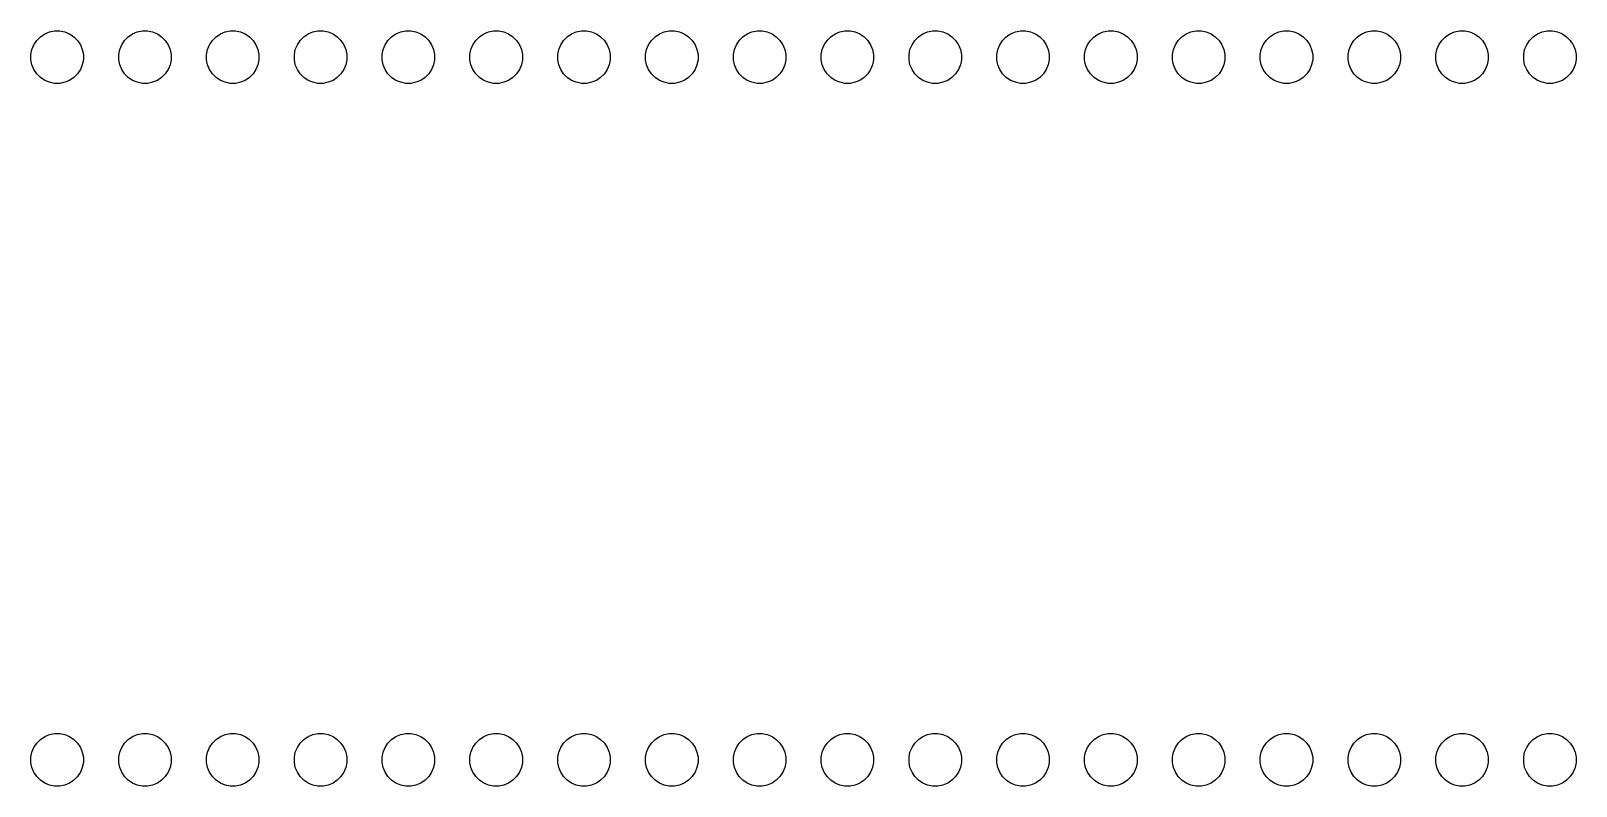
# Model space of a CAD drawing. Header units: inches. Extents: x 2.95 to 6.5, y -4.57 to -2.14.
# Drawn here: x 4.744 to 6.504, y -2.997 to -2.137 of the extents above; entities that cross this region are included whole.
import ezdxf

# ---------------------------------------------------------------- set-up
doc = ezdxf.new("R2010")
doc.units = ezdxf.units.IN
doc.header["$MEASUREMENT"] = 0
doc.layers.add('BLACK', color=7, linetype='CONTINUOUS')

msp = doc.modelspace()

# ---------------------------------------------------------------- linework, layer by layer
at = {"layer": 'BLACK', "linetype": 'CONTINUOUS'}
for p, q in [((4.7508, -2.1479), (4.755, -2.1437)), ((4.755, -2.1437), (4.7599, -2.1405)), ((4.7599, -2.1405), (4.7653, -2.1382)), ((4.7653, -2.1382), (4.7711, -2.1371)), ((4.7711, -2.1371), (4.777, -2.1371)), ((4.777, -2.1371), (4.7827, -2.1382)), ((4.7827, -2.1382), (4.7882, -2.1405)), ((4.7882, -2.1405), (4.793, -2.1437)), ((4.793, -2.1437), (4.7972, -2.1479)), ((4.8508, -2.1479), (4.855, -2.1437)), ((4.855, -2.1437), (4.8599, -2.1405)), ((4.8599, -2.1405), (4.8653, -2.1382)), ((4.8653, -2.1382), (4.8711, -2.1371)), ((4.8711, -2.1371), (4.877, -2.1371)), ((4.877, -2.1371), (4.8827, -2.1382)), ((4.8827, -2.1382), (4.8882, -2.1405)), ((4.8882, -2.1405), (4.893, -2.1437)), ((4.893, -2.1437), (4.8972, -2.1479)), ((4.9508, -2.1479), (4.955, -2.1437)), ((4.955, -2.1437), (4.9599, -2.1405)), ((4.9599, -2.1405), (4.9653, -2.1382)), ((4.9653, -2.1382), (4.9711, -2.1371)), ((4.9711, -2.1371), (4.977, -2.1371)), ((4.977, -2.1371), (4.9827, -2.1382)), ((4.9827, -2.1382), (4.9882, -2.1405)), ((4.9882, -2.1405), (4.993, -2.1437)), ((4.993, -2.1437), (4.9972, -2.1479)), ((5.0508, -2.1479), (5.055, -2.1437)), ((5.055, -2.1437), (5.0599, -2.1405)), ((5.0599, -2.1405), (5.0653, -2.1382)), ((5.0653, -2.1382), (5.0711, -2.1371)), ((5.0711, -2.1371), (5.077, -2.1371)), ((5.077, -2.1371), (5.0827, -2.1382)), ((5.0827, -2.1382), (5.0882, -2.1405)), ((5.0882, -2.1405), (5.093, -2.1437)), ((5.093, -2.1437), (5.0972, -2.1479)), ((5.1508, -2.1479), (5.155, -2.1437)), ((5.155, -2.1437), (5.1599, -2.1405)), ((5.1599, -2.1405), (5.1653, -2.1382)), ((5.1653, -2.1382), (5.1711, -2.1371)), ((5.1711, -2.1371), (5.177, -2.1371)), ((5.177, -2.1371), (5.1827, -2.1382)), ((5.1827, -2.1382), (5.1882, -2.1405)), ((5.1882, -2.1405), (5.193, -2.1437)), ((5.193, -2.1437), (5.1972, -2.1479)), ((5.2508, -2.1479), (5.255, -2.1437)), ((5.255, -2.1437), (5.2599, -2.1405)), ((5.2599, -2.1405), (5.2653, -2.1382)), ((5.2653, -2.1382), (5.2711, -2.1371)), ((5.2711, -2.1371), (5.277, -2.1371)), ((5.277, -2.1371), (5.2827, -2.1382)), ((5.2827, -2.1382), (5.2882, -2.1405)), ((5.2882, -2.1405), (5.293, -2.1437)), ((5.293, -2.1437), (5.2972, -2.1479)), ((5.3508, -2.1479), (5.355, -2.1437)), ((5.355, -2.1437), (5.3599, -2.1405)), ((5.3599, -2.1405), (5.3653, -2.1382)), ((5.3653, -2.1382), (5.3711, -2.1371)), ((5.3711, -2.1371), (5.377, -2.1371)), ((5.377, -2.1371), (5.3827, -2.1382)), ((5.3827, -2.1382), (5.3882, -2.1405)), ((5.3882, -2.1405), (5.393, -2.1437)), ((5.393, -2.1437), (5.3972, -2.1479)), ((5.4508, -2.1479), (5.455, -2.1437)), ((5.455, -2.1437), (5.4599, -2.1405)), ((5.4599, -2.1405), (5.4653, -2.1382)), ((5.4653, -2.1382), (5.4711, -2.1371)), ((5.4711, -2.1371), (5.477, -2.1371)), ((5.477, -2.1371), (5.4827, -2.1382)), ((5.4827, -2.1382), (5.4882, -2.1405)), ((5.4882, -2.1405), (5.493, -2.1437)), ((5.493, -2.1437), (5.4972, -2.1479)), ((5.5508, -2.1479), (5.555, -2.1437)), ((5.555, -2.1437), (5.5599, -2.1405)), ((5.5599, -2.1405), (5.5653, -2.1382)), ((5.5653, -2.1382), (5.5711, -2.1371)), ((5.5711, -2.1371), (5.577, -2.1371)), ((5.577, -2.1371), (5.5827, -2.1382)), ((5.5827, -2.1382), (5.5882, -2.1405)), ((5.5882, -2.1405), (5.593, -2.1437)), ((5.593, -2.1437), (5.5972, -2.1479)), ((5.6508, -2.1479), (5.655, -2.1437)), ((5.655, -2.1437), (5.6599, -2.1405)), ((5.6599, -2.1405), (5.6653, -2.1382)), ((5.6653, -2.1382), (5.6711, -2.1371)), ((5.6711, -2.1371), (5.677, -2.1371)), ((5.677, -2.1371), (5.6827, -2.1382)), ((5.6827, -2.1382), (5.6882, -2.1405)), ((5.6882, -2.1405), (5.693, -2.1437)), ((5.693, -2.1437), (5.6972, -2.1479)), ((5.7508, -2.1479), (5.755, -2.1437)), ((5.755, -2.1437), (5.7599, -2.1405)), ((5.7599, -2.1405), (5.7653, -2.1382)), ((5.7653, -2.1382), (5.7711, -2.1371)), ((5.7711, -2.1371), (5.777, -2.1371)), ((5.777, -2.1371), (5.7827, -2.1382)), ((5.7827, -2.1382), (5.7882, -2.1405)), ((5.7882, -2.1405), (5.793, -2.1437)), ((5.793, -2.1437), (5.7972, -2.1479)), ((5.8508, -2.1479), (5.855, -2.1437)), ((5.855, -2.1437), (5.8599, -2.1405)), ((5.8599, -2.1405), (5.8653, -2.1382)), ((5.8653, -2.1382), (5.8711, -2.1371)), ((5.8711, -2.1371), (5.877, -2.1371)), ((5.877, -2.1371), (5.8827, -2.1382)), ((5.8827, -2.1382), (5.8882, -2.1405)), ((5.8882, -2.1405), (5.893, -2.1437)), ((5.893, -2.1437), (5.8972, -2.1479)), ((5.9508, -2.1479), (5.955, -2.1437)), ((5.955, -2.1437), (5.9599, -2.1405)), ((5.9599, -2.1405), (5.9653, -2.1382)), ((5.9653, -2.1382), (5.9711, -2.1371)), ((5.9711, -2.1371), (5.977, -2.1371)), ((5.977, -2.1371), (5.9827, -2.1382)), ((5.9827, -2.1382), (5.9882, -2.1405)), ((5.9882, -2.1405), (5.993, -2.1437)), ((5.993, -2.1437), (5.9972, -2.1479)), ((6.0508, -2.1479), (6.055, -2.1437)), ((6.055, -2.1437), (6.0599, -2.1405)), ((6.0599, -2.1405), (6.0653, -2.1382)), ((6.0653, -2.1382), (6.0711, -2.1371)), ((6.0711, -2.1371), (6.077, -2.1371)), ((6.077, -2.1371), (6.0827, -2.1382)), ((6.0827, -2.1382), (6.0882, -2.1405)), ((6.0882, -2.1405), (6.093, -2.1437)), ((6.093, -2.1437), (6.0972, -2.1479)), ((6.1508, -2.1479), (6.155, -2.1437)), ((6.155, -2.1437), (6.1599, -2.1405)), ((6.1599, -2.1405), (6.1653, -2.1382)), ((6.1653, -2.1382), (6.1711, -2.1371)), ((6.1711, -2.1371), (6.177, -2.1371)), ((6.177, -2.1371), (6.1827, -2.1382)), ((6.1827, -2.1382), (6.1882, -2.1405)), ((6.1882, -2.1405), (6.193, -2.1437)), ((6.193, -2.1437), (6.1972, -2.1479)), ((6.2508, -2.1479), (6.255, -2.1437)), ((6.255, -2.1437), (6.2599, -2.1405)), ((6.2599, -2.1405), (6.2653, -2.1382)), ((6.2653, -2.1382), (6.2711, -2.1371)), ((6.2711, -2.1371), (6.277, -2.1371)), ((6.277, -2.1371), (6.2827, -2.1382)), ((6.2827, -2.1382), (6.2882, -2.1405)), ((6.2882, -2.1405), (6.293, -2.1437)), ((6.293, -2.1437), (6.2972, -2.1479)), ((6.3508, -2.1479), (6.355, -2.1437)), ((6.355, -2.1437), (6.3599, -2.1405)), ((6.3599, -2.1405), (6.3653, -2.1382)), ((6.3653, -2.1382), (6.3711, -2.1371)), ((6.3711, -2.1371), (6.377, -2.1371)), ((6.377, -2.1371), (6.3827, -2.1382)), ((6.3827, -2.1382), (6.3882, -2.1405)), ((6.3882, -2.1405), (6.393, -2.1437)), ((6.393, -2.1437), (6.3972, -2.1479)), ((6.4508, -2.1479), (6.455, -2.1437)), ((6.455, -2.1437), (6.4599, -2.1405)), ((6.4599, -2.1405), (6.4653, -2.1382)), ((6.4653, -2.1382), (6.4711, -2.1371)), ((6.4711, -2.1371), (6.477, -2.1371)), ((6.477, -2.1371), (6.4827, -2.1382)), ((6.4827, -2.1382), (6.4882, -2.1405)), ((6.4882, -2.1405), (6.493, -2.1437)), ((6.493, -2.1437), (6.4972, -2.1479)), ((4.7442, -2.164), (4.7453, -2.1582)), ((4.7442, -2.1699), (4.7442, -2.164)), ((4.7453, -2.1582), (4.7476, -2.1528)), ((4.7476, -2.1528), (4.7508, -2.1479)), ((4.7972, -2.1479), (4.8005, -2.1528)), ((4.8005, -2.1528), (4.8027, -2.1582)), ((4.8027, -2.1582), (4.8039, -2.164)), ((4.8039, -2.164), (4.8039, -2.1699)), ((4.8442, -2.164), (4.8453, -2.1582)), ((4.8442, -2.1699), (4.8442, -2.164)), ((4.8453, -2.1582), (4.8476, -2.1528)), ((4.8476, -2.1528), (4.8508, -2.1479)), ((4.8972, -2.1479), (4.9005, -2.1528)), ((4.9005, -2.1528), (4.9027, -2.1582)), ((4.9027, -2.1582), (4.9039, -2.164)), ((4.9039, -2.164), (4.9039, -2.1699)), ((4.9442, -2.164), (4.9453, -2.1582)), ((4.9442, -2.1699), (4.9442, -2.164)), ((4.9453, -2.1582), (4.9476, -2.1528)), ((4.9476, -2.1528), (4.9508, -2.1479)), ((4.9972, -2.1479), (5.0005, -2.1528)), ((5.0005, -2.1528), (5.0027, -2.1582)), ((5.0027, -2.1582), (5.0039, -2.164)), ((5.0039, -2.164), (5.0039, -2.1699)), ((5.0442, -2.164), (5.0453, -2.1582)), ((5.0442, -2.1699), (5.0442, -2.164)), ((5.0453, -2.1582), (5.0476, -2.1528)), ((5.0476, -2.1528), (5.0508, -2.1479)), ((5.0972, -2.1479), (5.1005, -2.1528)), ((5.1005, -2.1528), (5.1027, -2.1582)), ((5.1027, -2.1582), (5.1039, -2.164)), ((5.1039, -2.164), (5.1039, -2.1699)), ((5.1442, -2.164), (5.1453, -2.1582)), ((5.1442, -2.1699), (5.1442, -2.164)), ((5.1453, -2.1582), (5.1476, -2.1528)), ((5.1476, -2.1528), (5.1508, -2.1479)), ((5.1972, -2.1479), (5.2005, -2.1528)), ((5.2005, -2.1528), (5.2027, -2.1582)), ((5.2027, -2.1582), (5.2039, -2.164)), ((5.2039, -2.164), (5.2039, -2.1699)), ((5.2442, -2.164), (5.2453, -2.1582)), ((5.2442, -2.1699), (5.2442, -2.164)), ((5.2453, -2.1582), (5.2476, -2.1528)), ((5.2476, -2.1528), (5.2508, -2.1479)), ((5.2972, -2.1479), (5.3005, -2.1528)), ((5.3005, -2.1528), (5.3027, -2.1582)), ((5.3027, -2.1582), (5.3039, -2.164)), ((5.3039, -2.164), (5.3039, -2.1699)), ((5.3442, -2.164), (5.3453, -2.1582)), ((5.3442, -2.1699), (5.3442, -2.164)), ((5.3453, -2.1582), (5.3476, -2.1528)), ((5.3476, -2.1528), (5.3508, -2.1479)), ((5.3972, -2.1479), (5.4005, -2.1528)), ((5.4005, -2.1528), (5.4027, -2.1582)), ((5.4027, -2.1582), (5.4039, -2.164)), ((5.4039, -2.164), (5.4039, -2.1699)), ((5.4442, -2.164), (5.4453, -2.1582)), ((5.4442, -2.1699), (5.4442, -2.164)), ((5.4453, -2.1582), (5.4476, -2.1528)), ((5.4476, -2.1528), (5.4508, -2.1479)), ((5.4972, -2.1479), (5.5005, -2.1528)), ((5.5005, -2.1528), (5.5027, -2.1582)), ((5.5027, -2.1582), (5.5039, -2.164)), ((5.5039, -2.164), (5.5039, -2.1699)), ((5.5442, -2.164), (5.5453, -2.1582)), ((5.5442, -2.1699), (5.5442, -2.164)), ((5.5453, -2.1582), (5.5476, -2.1528)), ((5.5476, -2.1528), (5.5508, -2.1479)), ((5.5972, -2.1479), (5.6005, -2.1528)), ((5.6005, -2.1528), (5.6027, -2.1582)), ((5.6027, -2.1582), (5.6039, -2.164)), ((5.6039, -2.164), (5.6039, -2.1699)), ((5.6442, -2.164), (5.6453, -2.1582)), ((5.6442, -2.1699), (5.6442, -2.164)), ((5.6453, -2.1582), (5.6476, -2.1528)), ((5.6476, -2.1528), (5.6508, -2.1479)), ((5.6972, -2.1479), (5.7005, -2.1528)), ((5.7005, -2.1528), (5.7027, -2.1582)), ((5.7027, -2.1582), (5.7039, -2.164)), ((5.7039, -2.164), (5.7039, -2.1699)), ((5.7442, -2.164), (5.7453, -2.1582)), ((5.7442, -2.1699), (5.7442, -2.164)), ((5.7453, -2.1582), (5.7476, -2.1528)), ((5.7476, -2.1528), (5.7508, -2.1479)), ((5.7972, -2.1479), (5.8005, -2.1528)), ((5.8005, -2.1528), (5.8027, -2.1582)), ((5.8027, -2.1582), (5.8039, -2.164)), ((5.8039, -2.164), (5.8039, -2.1699)), ((5.8442, -2.164), (5.8453, -2.1582)), ((5.8442, -2.1699), (5.8442, -2.164)), ((5.8453, -2.1582), (5.8476, -2.1528)), ((5.8476, -2.1528), (5.8508, -2.1479)), ((5.8972, -2.1479), (5.9005, -2.1528)), ((5.9005, -2.1528), (5.9027, -2.1582)), ((5.9027, -2.1582), (5.9039, -2.164)), ((5.9039, -2.164), (5.9039, -2.1699)), ((5.9442, -2.164), (5.9453, -2.1582)), ((5.9442, -2.1699), (5.9442, -2.164)), ((5.9453, -2.1582), (5.9476, -2.1528)), ((5.9476, -2.1528), (5.9508, -2.1479)), ((5.9972, -2.1479), (6.0005, -2.1528)), ((6.0005, -2.1528), (6.0027, -2.1582)), ((6.0027, -2.1582), (6.0039, -2.164)), ((6.0039, -2.164), (6.0039, -2.1699)), ((6.0442, -2.164), (6.0453, -2.1582)), ((6.0442, -2.1699), (6.0442, -2.164)), ((6.0453, -2.1582), (6.0476, -2.1528)), ((6.0476, -2.1528), (6.0508, -2.1479)), ((6.0972, -2.1479), (6.1005, -2.1528)), ((6.1005, -2.1528), (6.1027, -2.1582)), ((6.1027, -2.1582), (6.1039, -2.164)), ((6.1039, -2.164), (6.1039, -2.1699)), ((6.1442, -2.164), (6.1453, -2.1582)), ((6.1442, -2.1699), (6.1442, -2.164)), ((6.1453, -2.1582), (6.1476, -2.1528)), ((6.1476, -2.1528), (6.1508, -2.1479)), ((6.1972, -2.1479), (6.2005, -2.1528)), ((6.2005, -2.1528), (6.2027, -2.1582)), ((6.2027, -2.1582), (6.2039, -2.164)), ((6.2039, -2.164), (6.2039, -2.1699)), ((6.2442, -2.164), (6.2453, -2.1582)), ((6.2442, -2.1699), (6.2442, -2.164)), ((6.2453, -2.1582), (6.2476, -2.1528)), ((6.2476, -2.1528), (6.2508, -2.1479)), ((6.2972, -2.1479), (6.3005, -2.1528)), ((6.3005, -2.1528), (6.3027, -2.1582)), ((6.3027, -2.1582), (6.3039, -2.164)), ((6.3039, -2.164), (6.3039, -2.1699)), ((6.3442, -2.164), (6.3453, -2.1582)), ((6.3442, -2.1699), (6.3442, -2.164)), ((6.3453, -2.1582), (6.3476, -2.1528)), ((6.3476, -2.1528), (6.3508, -2.1479)), ((6.3972, -2.1479), (6.4005, -2.1528)), ((6.4005, -2.1528), (6.4027, -2.1582)), ((6.4027, -2.1582), (6.4039, -2.164)), ((6.4039, -2.164), (6.4039, -2.1699)), ((6.4442, -2.164), (6.4453, -2.1582)), ((6.4442, -2.1699), (6.4442, -2.164)), ((6.4453, -2.1582), (6.4476, -2.1528)), ((6.4476, -2.1528), (6.4508, -2.1479)), ((6.4972, -2.1479), (6.5005, -2.1528)), ((6.5005, -2.1528), (6.5027, -2.1582)), ((6.5027, -2.1582), (6.5039, -2.164)), ((6.5039, -2.164), (6.5039, -2.1699)), ((4.7453, -2.1756), (4.7442, -2.1699)), ((4.7476, -2.1811), (4.7453, -2.1756)), ((4.7508, -2.186), (4.7476, -2.1811)), ((4.8005, -2.1811), (4.7972, -2.186)), ((4.8027, -2.1756), (4.8005, -2.1811)), ((4.8039, -2.1699), (4.8027, -2.1756)), ((4.8453, -2.1756), (4.8442, -2.1699)), ((4.8476, -2.1811), (4.8453, -2.1756)), ((4.8508, -2.186), (4.8476, -2.1811)), ((4.9005, -2.1811), (4.8972, -2.186)), ((4.9027, -2.1756), (4.9005, -2.1811)), ((4.9039, -2.1699), (4.9027, -2.1756)), ((4.9453, -2.1756), (4.9442, -2.1699)), ((4.9476, -2.1811), (4.9453, -2.1756)), ((4.9508, -2.186), (4.9476, -2.1811)), ((5.0005, -2.1811), (4.9972, -2.186)), ((5.0027, -2.1756), (5.0005, -2.1811)), ((5.0039, -2.1699), (5.0027, -2.1756)), ((5.0453, -2.1756), (5.0442, -2.1699)), ((5.0476, -2.1811), (5.0453, -2.1756)), ((5.0508, -2.186), (5.0476, -2.1811)), ((5.1005, -2.1811), (5.0972, -2.186)), ((5.1027, -2.1756), (5.1005, -2.1811)), ((5.1039, -2.1699), (5.1027, -2.1756)), ((5.1453, -2.1756), (5.1442, -2.1699)), ((5.1476, -2.1811), (5.1453, -2.1756)), ((5.1508, -2.186), (5.1476, -2.1811)), ((5.2005, -2.1811), (5.1972, -2.186)), ((5.2027, -2.1756), (5.2005, -2.1811)), ((5.2039, -2.1699), (5.2027, -2.1756)), ((5.2453, -2.1756), (5.2442, -2.1699)), ((5.2476, -2.1811), (5.2453, -2.1756)), ((5.2508, -2.186), (5.2476, -2.1811)), ((5.3005, -2.1811), (5.2972, -2.186)), ((5.3027, -2.1756), (5.3005, -2.1811)), ((5.3039, -2.1699), (5.3027, -2.1756)), ((5.3453, -2.1756), (5.3442, -2.1699)), ((5.3476, -2.1811), (5.3453, -2.1756)), ((5.3508, -2.186), (5.3476, -2.1811)), ((5.4005, -2.1811), (5.3972, -2.186)), ((5.4027, -2.1756), (5.4005, -2.1811)), ((5.4039, -2.1699), (5.4027, -2.1756)), ((5.4453, -2.1756), (5.4442, -2.1699)), ((5.4476, -2.1811), (5.4453, -2.1756)), ((5.4508, -2.186), (5.4476, -2.1811)), ((5.5005, -2.1811), (5.4972, -2.186)), ((5.5027, -2.1756), (5.5005, -2.1811)), ((5.5039, -2.1699), (5.5027, -2.1756)), ((5.5453, -2.1756), (5.5442, -2.1699)), ((5.5476, -2.1811), (5.5453, -2.1756)), ((5.5508, -2.186), (5.5476, -2.1811)), ((5.6005, -2.1811), (5.5972, -2.186)), ((5.6027, -2.1756), (5.6005, -2.1811)), ((5.6039, -2.1699), (5.6027, -2.1756)), ((5.6453, -2.1756), (5.6442, -2.1699)), ((5.6476, -2.1811), (5.6453, -2.1756)), ((5.6508, -2.186), (5.6476, -2.1811)), ((5.7005, -2.1811), (5.6972, -2.186)), ((5.7027, -2.1756), (5.7005, -2.1811)), ((5.7039, -2.1699), (5.7027, -2.1756)), ((5.7453, -2.1756), (5.7442, -2.1699)), ((5.7476, -2.1811), (5.7453, -2.1756)), ((5.7508, -2.186), (5.7476, -2.1811)), ((5.8005, -2.1811), (5.7972, -2.186)), ((5.8027, -2.1756), (5.8005, -2.1811)), ((5.8039, -2.1699), (5.8027, -2.1756)), ((5.8453, -2.1756), (5.8442, -2.1699)), ((5.8476, -2.1811), (5.8453, -2.1756)), ((5.8508, -2.186), (5.8476, -2.1811)), ((5.9005, -2.1811), (5.8972, -2.186)), ((5.9027, -2.1756), (5.9005, -2.1811)), ((5.9039, -2.1699), (5.9027, -2.1756)), ((5.9453, -2.1756), (5.9442, -2.1699)), ((5.9476, -2.1811), (5.9453, -2.1756)), ((5.9508, -2.186), (5.9476, -2.1811)), ((6.0005, -2.1811), (5.9972, -2.186)), ((6.0027, -2.1756), (6.0005, -2.1811)), ((6.0039, -2.1699), (6.0027, -2.1756)), ((6.0453, -2.1756), (6.0442, -2.1699)), ((6.0476, -2.1811), (6.0453, -2.1756)), ((6.0508, -2.186), (6.0476, -2.1811)), ((6.1005, -2.1811), (6.0972, -2.186)), ((6.1027, -2.1756), (6.1005, -2.1811)), ((6.1039, -2.1699), (6.1027, -2.1756)), ((6.1453, -2.1756), (6.1442, -2.1699)), ((6.1476, -2.1811), (6.1453, -2.1756)), ((6.1508, -2.186), (6.1476, -2.1811)), ((6.2005, -2.1811), (6.1972, -2.186)), ((6.2027, -2.1756), (6.2005, -2.1811)), ((6.2039, -2.1699), (6.2027, -2.1756)), ((6.2453, -2.1756), (6.2442, -2.1699)), ((6.2476, -2.1811), (6.2453, -2.1756)), ((6.2508, -2.186), (6.2476, -2.1811)), ((6.3005, -2.1811), (6.2972, -2.186)), ((6.3027, -2.1756), (6.3005, -2.1811)), ((6.3039, -2.1699), (6.3027, -2.1756)), ((6.3453, -2.1756), (6.3442, -2.1699)), ((6.3476, -2.1811), (6.3453, -2.1756)), ((6.3508, -2.186), (6.3476, -2.1811)), ((6.4005, -2.1811), (6.3972, -2.186)), ((6.4027, -2.1756), (6.4005, -2.1811)), ((6.4039, -2.1699), (6.4027, -2.1756)), ((6.4453, -2.1756), (6.4442, -2.1699)), ((6.4476, -2.1811), (6.4453, -2.1756)), ((6.4508, -2.186), (6.4476, -2.1811)), ((6.5005, -2.1811), (6.4972, -2.186)), ((6.5027, -2.1756), (6.5005, -2.1811)), ((6.5039, -2.1699), (6.5027, -2.1756)), ((4.755, -2.1901), (4.7508, -2.186)), ((4.7599, -2.1934), (4.755, -2.1901)), ((4.7653, -2.1956), (4.7599, -2.1934)), ((4.7711, -2.1968), (4.7653, -2.1956)), ((4.777, -2.1968), (4.7711, -2.1968)), ((4.7827, -2.1956), (4.777, -2.1968)), ((4.7882, -2.1934), (4.7827, -2.1956)), ((4.793, -2.1901), (4.7882, -2.1934)), ((4.7972, -2.186), (4.793, -2.1901)), ((4.855, -2.1901), (4.8508, -2.186)), ((4.8599, -2.1934), (4.855, -2.1901)), ((4.8653, -2.1956), (4.8599, -2.1934)), ((4.8711, -2.1968), (4.8653, -2.1956)), ((4.877, -2.1968), (4.8711, -2.1968)), ((4.8827, -2.1956), (4.877, -2.1968)), ((4.8882, -2.1934), (4.8827, -2.1956)), ((4.893, -2.1901), (4.8882, -2.1934)), ((4.8972, -2.186), (4.893, -2.1901)), ((4.955, -2.1901), (4.9508, -2.186)), ((4.9599, -2.1934), (4.955, -2.1901)), ((4.9653, -2.1956), (4.9599, -2.1934)), ((4.9711, -2.1968), (4.9653, -2.1956)), ((4.977, -2.1968), (4.9711, -2.1968)), ((4.9827, -2.1956), (4.977, -2.1968)), ((4.9882, -2.1934), (4.9827, -2.1956)), ((4.993, -2.1901), (4.9882, -2.1934)), ((4.9972, -2.186), (4.993, -2.1901)), ((5.055, -2.1901), (5.0508, -2.186)), ((5.0599, -2.1934), (5.055, -2.1901)), ((5.0653, -2.1956), (5.0599, -2.1934)), ((5.0711, -2.1968), (5.0653, -2.1956)), ((5.077, -2.1968), (5.0711, -2.1968)), ((5.0827, -2.1956), (5.077, -2.1968)), ((5.0882, -2.1934), (5.0827, -2.1956)), ((5.093, -2.1901), (5.0882, -2.1934)), ((5.0972, -2.186), (5.093, -2.1901)), ((5.155, -2.1901), (5.1508, -2.186)), ((5.1599, -2.1934), (5.155, -2.1901)), ((5.1653, -2.1956), (5.1599, -2.1934)), ((5.1711, -2.1968), (5.1653, -2.1956)), ((5.177, -2.1968), (5.1711, -2.1968)), ((5.1827, -2.1956), (5.177, -2.1968)), ((5.1882, -2.1934), (5.1827, -2.1956)), ((5.193, -2.1901), (5.1882, -2.1934)), ((5.1972, -2.186), (5.193, -2.1901)), ((5.255, -2.1901), (5.2508, -2.186)), ((5.2599, -2.1934), (5.255, -2.1901)), ((5.2653, -2.1956), (5.2599, -2.1934)), ((5.2711, -2.1968), (5.2653, -2.1956)), ((5.277, -2.1968), (5.2711, -2.1968)), ((5.2827, -2.1956), (5.277, -2.1968)), ((5.2882, -2.1934), (5.2827, -2.1956)), ((5.293, -2.1901), (5.2882, -2.1934)), ((5.2972, -2.186), (5.293, -2.1901)), ((5.355, -2.1901), (5.3508, -2.186)), ((5.3599, -2.1934), (5.355, -2.1901)), ((5.3653, -2.1956), (5.3599, -2.1934)), ((5.3711, -2.1968), (5.3653, -2.1956)), ((5.377, -2.1968), (5.3711, -2.1968)), ((5.3827, -2.1956), (5.377, -2.1968)), ((5.3882, -2.1934), (5.3827, -2.1956)), ((5.393, -2.1901), (5.3882, -2.1934)), ((5.3972, -2.186), (5.393, -2.1901)), ((5.455, -2.1901), (5.4508, -2.186)), ((5.4599, -2.1934), (5.455, -2.1901)), ((5.4653, -2.1956), (5.4599, -2.1934)), ((5.4711, -2.1968), (5.4653, -2.1956)), ((5.477, -2.1968), (5.4711, -2.1968)), ((5.4827, -2.1956), (5.477, -2.1968)), ((5.4882, -2.1934), (5.4827, -2.1956)), ((5.493, -2.1901), (5.4882, -2.1934)), ((5.4972, -2.186), (5.493, -2.1901)), ((5.555, -2.1901), (5.5508, -2.186)), ((5.5599, -2.1934), (5.555, -2.1901)), ((5.5653, -2.1956), (5.5599, -2.1934)), ((5.5711, -2.1968), (5.5653, -2.1956)), ((5.577, -2.1968), (5.5711, -2.1968)), ((5.5827, -2.1956), (5.577, -2.1968)), ((5.5882, -2.1934), (5.5827, -2.1956)), ((5.593, -2.1901), (5.5882, -2.1934)), ((5.5972, -2.186), (5.593, -2.1901)), ((5.655, -2.1901), (5.6508, -2.186)), ((5.6599, -2.1934), (5.655, -2.1901)), ((5.6653, -2.1956), (5.6599, -2.1934)), ((5.6711, -2.1968), (5.6653, -2.1956)), ((5.677, -2.1968), (5.6711, -2.1968)), ((5.6827, -2.1956), (5.677, -2.1968)), ((5.6882, -2.1934), (5.6827, -2.1956)), ((5.693, -2.1901), (5.6882, -2.1934)), ((5.6972, -2.186), (5.693, -2.1901)), ((5.755, -2.1901), (5.7508, -2.186)), ((5.7599, -2.1934), (5.755, -2.1901)), ((5.7653, -2.1956), (5.7599, -2.1934)), ((5.7711, -2.1968), (5.7653, -2.1956)), ((5.777, -2.1968), (5.7711, -2.1968)), ((5.7827, -2.1956), (5.777, -2.1968)), ((5.7882, -2.1934), (5.7827, -2.1956)), ((5.793, -2.1901), (5.7882, -2.1934)), ((5.7972, -2.186), (5.793, -2.1901)), ((5.855, -2.1901), (5.8508, -2.186)), ((5.8599, -2.1934), (5.855, -2.1901)), ((5.8653, -2.1956), (5.8599, -2.1934)), ((5.8711, -2.1968), (5.8653, -2.1956)), ((5.877, -2.1968), (5.8711, -2.1968)), ((5.8827, -2.1956), (5.877, -2.1968)), ((5.8882, -2.1934), (5.8827, -2.1956)), ((5.893, -2.1901), (5.8882, -2.1934)), ((5.8972, -2.186), (5.893, -2.1901)), ((5.955, -2.1901), (5.9508, -2.186)), ((5.9599, -2.1934), (5.955, -2.1901)), ((5.9653, -2.1956), (5.9599, -2.1934)), ((5.9711, -2.1968), (5.9653, -2.1956)), ((5.977, -2.1968), (5.9711, -2.1968)), ((5.9827, -2.1956), (5.977, -2.1968)), ((5.9882, -2.1934), (5.9827, -2.1956)), ((5.993, -2.1901), (5.9882, -2.1934)), ((5.9972, -2.186), (5.993, -2.1901)), ((6.055, -2.1901), (6.0508, -2.186)), ((6.0599, -2.1934), (6.055, -2.1901)), ((6.0653, -2.1956), (6.0599, -2.1934)), ((6.0711, -2.1968), (6.0653, -2.1956)), ((6.077, -2.1968), (6.0711, -2.1968)), ((6.0827, -2.1956), (6.077, -2.1968)), ((6.0882, -2.1934), (6.0827, -2.1956)), ((6.093, -2.1901), (6.0882, -2.1934)), ((6.0972, -2.186), (6.093, -2.1901)), ((6.155, -2.1901), (6.1508, -2.186)), ((6.1599, -2.1934), (6.155, -2.1901)), ((6.1653, -2.1956), (6.1599, -2.1934)), ((6.1711, -2.1968), (6.1653, -2.1956)), ((6.177, -2.1968), (6.1711, -2.1968)), ((6.1827, -2.1956), (6.177, -2.1968)), ((6.1882, -2.1934), (6.1827, -2.1956)), ((6.193, -2.1901), (6.1882, -2.1934)), ((6.1972, -2.186), (6.193, -2.1901)), ((6.255, -2.1901), (6.2508, -2.186)), ((6.2599, -2.1934), (6.255, -2.1901)), ((6.2653, -2.1956), (6.2599, -2.1934)), ((6.2711, -2.1968), (6.2653, -2.1956)), ((6.277, -2.1968), (6.2711, -2.1968)), ((6.2827, -2.1956), (6.277, -2.1968)), ((6.2882, -2.1934), (6.2827, -2.1956)), ((6.293, -2.1901), (6.2882, -2.1934)), ((6.2972, -2.186), (6.293, -2.1901)), ((6.355, -2.1901), (6.3508, -2.186)), ((6.3599, -2.1934), (6.355, -2.1901)), ((6.3653, -2.1956), (6.3599, -2.1934)), ((6.3711, -2.1968), (6.3653, -2.1956)), ((6.377, -2.1968), (6.3711, -2.1968)), ((6.3827, -2.1956), (6.377, -2.1968)), ((6.3882, -2.1934), (6.3827, -2.1956)), ((6.393, -2.1901), (6.3882, -2.1934)), ((6.3972, -2.186), (6.393, -2.1901)), ((6.455, -2.1901), (6.4508, -2.186)), ((6.4599, -2.1934), (6.455, -2.1901)), ((6.4653, -2.1956), (6.4599, -2.1934)), ((6.4711, -2.1968), (6.4653, -2.1956)), ((6.477, -2.1968), (6.4711, -2.1968)), ((6.4827, -2.1956), (6.477, -2.1968)), ((6.4882, -2.1934), (6.4827, -2.1956)), ((6.493, -2.1901), (6.4882, -2.1934)), ((6.4972, -2.186), (6.493, -2.1901)), ((4.7599, -2.9405), (4.7653, -2.9382)), ((4.7653, -2.9382), (4.7711, -2.9371)), ((4.7711, -2.9371), (4.777, -2.9371)), ((4.777, -2.9371), (4.7827, -2.9382)), ((4.7827, -2.9382), (4.7882, -2.9405)), ((4.8599, -2.9405), (4.8653, -2.9382)), ((4.8653, -2.9382), (4.8711, -2.9371)), ((4.8711, -2.9371), (4.877, -2.9371)), ((4.877, -2.9371), (4.8827, -2.9382)), ((4.8827, -2.9382), (4.8882, -2.9405)), ((4.9599, -2.9405), (4.9653, -2.9382)), ((4.9653, -2.9382), (4.9711, -2.9371)), ((4.9711, -2.9371), (4.977, -2.9371)), ((4.977, -2.9371), (4.9827, -2.9382)), ((4.9827, -2.9382), (4.9882, -2.9405)), ((5.0599, -2.9405), (5.0653, -2.9382)), ((5.0653, -2.9382), (5.0711, -2.9371)), ((5.0711, -2.9371), (5.077, -2.9371)), ((5.077, -2.9371), (5.0827, -2.9382)), ((5.0827, -2.9382), (5.0882, -2.9405)), ((5.1599, -2.9405), (5.1653, -2.9382)), ((5.1653, -2.9382), (5.1711, -2.9371)), ((5.1711, -2.9371), (5.177, -2.9371)), ((5.177, -2.9371), (5.1827, -2.9382)), ((5.1827, -2.9382), (5.1882, -2.9405)), ((5.2599, -2.9405), (5.2653, -2.9382)), ((5.2653, -2.9382), (5.2711, -2.9371)), ((5.2711, -2.9371), (5.277, -2.9371)), ((5.277, -2.9371), (5.2827, -2.9382)), ((5.2827, -2.9382), (5.2882, -2.9405)), ((5.3599, -2.9405), (5.3653, -2.9382)), ((5.3653, -2.9382), (5.3711, -2.9371)), ((5.3711, -2.9371), (5.377, -2.9371)), ((5.377, -2.9371), (5.3827, -2.9382)), ((5.3827, -2.9382), (5.3882, -2.9405)), ((5.4599, -2.9405), (5.4653, -2.9382)), ((5.4653, -2.9382), (5.4711, -2.9371)), ((5.4711, -2.9371), (5.477, -2.9371)), ((5.477, -2.9371), (5.4827, -2.9382)), ((5.4827, -2.9382), (5.4882, -2.9405)), ((5.5599, -2.9405), (5.5653, -2.9382)), ((5.5653, -2.9382), (5.5711, -2.9371)), ((5.5711, -2.9371), (5.577, -2.9371)), ((5.577, -2.9371), (5.5827, -2.9382)), ((5.5827, -2.9382), (5.5882, -2.9405)), ((5.6599, -2.9405), (5.6653, -2.9382)), ((5.6653, -2.9382), (5.6711, -2.9371)), ((5.6711, -2.9371), (5.677, -2.9371)), ((5.677, -2.9371), (5.6827, -2.9382)), ((5.6827, -2.9382), (5.6882, -2.9405)), ((5.7599, -2.9405), (5.7653, -2.9382)), ((5.7653, -2.9382), (5.7711, -2.9371)), ((5.7711, -2.9371), (5.777, -2.9371)), ((5.777, -2.9371), (5.7827, -2.9382)), ((5.7827, -2.9382), (5.7882, -2.9405)), ((5.8599, -2.9405), (5.8653, -2.9382)), ((5.8653, -2.9382), (5.8711, -2.9371)), ((5.8711, -2.9371), (5.877, -2.9371)), ((5.877, -2.9371), (5.8827, -2.9382)), ((5.8827, -2.9382), (5.8882, -2.9405)), ((5.9599, -2.9405), (5.9653, -2.9382)), ((5.9653, -2.9382), (5.9711, -2.9371)), ((5.9711, -2.9371), (5.977, -2.9371)), ((5.977, -2.9371), (5.9827, -2.9382)), ((5.9827, -2.9382), (5.9882, -2.9405)), ((6.0599, -2.9405), (6.0653, -2.9382)), ((6.0653, -2.9382), (6.0711, -2.9371)), ((6.0711, -2.9371), (6.077, -2.9371)), ((6.077, -2.9371), (6.0827, -2.9382)), ((6.0827, -2.9382), (6.0882, -2.9405)), ((6.1599, -2.9405), (6.1653, -2.9382)), ((6.1653, -2.9382), (6.1711, -2.9371)), ((6.1711, -2.9371), (6.177, -2.9371)), ((6.177, -2.9371), (6.1827, -2.9382)), ((6.1827, -2.9382), (6.1882, -2.9405)), ((6.2599, -2.9405), (6.2653, -2.9382)), ((6.2653, -2.9382), (6.2711, -2.9371)), ((6.2711, -2.9371), (6.277, -2.9371)), ((6.277, -2.9371), (6.2827, -2.9382)), ((6.2827, -2.9382), (6.2882, -2.9405)), ((6.3599, -2.9405), (6.3653, -2.9382)), ((6.3653, -2.9382), (6.3711, -2.9371)), ((6.3711, -2.9371), (6.377, -2.9371)), ((6.377, -2.9371), (6.3827, -2.9382)), ((6.3827, -2.9382), (6.3882, -2.9405)), ((6.4599, -2.9405), (6.4653, -2.9382)), ((6.4653, -2.9382), (6.4711, -2.9371)), ((6.4711, -2.9371), (6.477, -2.9371)), ((6.477, -2.9371), (6.4827, -2.9382)), ((6.4827, -2.9382), (6.4882, -2.9405)), ((4.7453, -2.9582), (4.7476, -2.9528)), ((4.7476, -2.9528), (4.7508, -2.9479)), ((4.7508, -2.9479), (4.755, -2.9437)), ((4.755, -2.9437), (4.7599, -2.9405)), ((4.7882, -2.9405), (4.793, -2.9437)), ((4.793, -2.9437), (4.7972, -2.9479)), ((4.7972, -2.9479), (4.8005, -2.9528)), ((4.8005, -2.9528), (4.8027, -2.9582)), ((4.8453, -2.9582), (4.8476, -2.9528)), ((4.8476, -2.9528), (4.8508, -2.9479)), ((4.8508, -2.9479), (4.855, -2.9437)), ((4.855, -2.9437), (4.8599, -2.9405)), ((4.8882, -2.9405), (4.893, -2.9437)), ((4.893, -2.9437), (4.8972, -2.9479)), ((4.8972, -2.9479), (4.9005, -2.9528)), ((4.9005, -2.9528), (4.9027, -2.9582)), ((4.9453, -2.9582), (4.9476, -2.9528)), ((4.9476, -2.9528), (4.9508, -2.9479)), ((4.9508, -2.9479), (4.955, -2.9437)), ((4.955, -2.9437), (4.9599, -2.9405)), ((4.9882, -2.9405), (4.993, -2.9437)), ((4.993, -2.9437), (4.9972, -2.9479)), ((4.9972, -2.9479), (5.0005, -2.9528)), ((5.0005, -2.9528), (5.0027, -2.9582)), ((5.0453, -2.9582), (5.0476, -2.9528)), ((5.0476, -2.9528), (5.0508, -2.9479)), ((5.0508, -2.9479), (5.055, -2.9437)), ((5.055, -2.9437), (5.0599, -2.9405)), ((5.0882, -2.9405), (5.093, -2.9437)), ((5.093, -2.9437), (5.0972, -2.9479)), ((5.0972, -2.9479), (5.1005, -2.9528)), ((5.1005, -2.9528), (5.1027, -2.9582)), ((5.1453, -2.9582), (5.1476, -2.9528)), ((5.1476, -2.9528), (5.1508, -2.9479)), ((5.1508, -2.9479), (5.155, -2.9437)), ((5.155, -2.9437), (5.1599, -2.9405)), ((5.1882, -2.9405), (5.193, -2.9437)), ((5.193, -2.9437), (5.1972, -2.9479)), ((5.1972, -2.9479), (5.2005, -2.9528)), ((5.2005, -2.9528), (5.2027, -2.9582)), ((5.2453, -2.9582), (5.2476, -2.9528)), ((5.2476, -2.9528), (5.2508, -2.9479)), ((5.2508, -2.9479), (5.255, -2.9437)), ((5.255, -2.9437), (5.2599, -2.9405)), ((5.2882, -2.9405), (5.293, -2.9437)), ((5.293, -2.9437), (5.2972, -2.9479)), ((5.2972, -2.9479), (5.3005, -2.9528)), ((5.3005, -2.9528), (5.3027, -2.9582)), ((5.3453, -2.9582), (5.3476, -2.9528)), ((5.3476, -2.9528), (5.3508, -2.9479)), ((5.3508, -2.9479), (5.355, -2.9437)), ((5.355, -2.9437), (5.3599, -2.9405)), ((5.3882, -2.9405), (5.393, -2.9437)), ((5.393, -2.9437), (5.3972, -2.9479)), ((5.3972, -2.9479), (5.4005, -2.9528)), ((5.4005, -2.9528), (5.4027, -2.9582)), ((5.4453, -2.9582), (5.4476, -2.9528)), ((5.4476, -2.9528), (5.4508, -2.9479)), ((5.4508, -2.9479), (5.455, -2.9437)), ((5.455, -2.9437), (5.4599, -2.9405)), ((5.4882, -2.9405), (5.493, -2.9437)), ((5.493, -2.9437), (5.4972, -2.9479)), ((5.4972, -2.9479), (5.5005, -2.9528)), ((5.5005, -2.9528), (5.5027, -2.9582)), ((5.5453, -2.9582), (5.5476, -2.9528)), ((5.5476, -2.9528), (5.5508, -2.9479)), ((5.5508, -2.9479), (5.555, -2.9437)), ((5.555, -2.9437), (5.5599, -2.9405)), ((5.5882, -2.9405), (5.593, -2.9437)), ((5.593, -2.9437), (5.5972, -2.9479)), ((5.5972, -2.9479), (5.6005, -2.9528)), ((5.6005, -2.9528), (5.6027, -2.9582)), ((5.6453, -2.9582), (5.6476, -2.9528)), ((5.6476, -2.9528), (5.6508, -2.9479)), ((5.6508, -2.9479), (5.655, -2.9437)), ((5.655, -2.9437), (5.6599, -2.9405)), ((5.6882, -2.9405), (5.693, -2.9437)), ((5.693, -2.9437), (5.6972, -2.9479)), ((5.6972, -2.9479), (5.7005, -2.9528)), ((5.7005, -2.9528), (5.7027, -2.9582)), ((5.7453, -2.9582), (5.7476, -2.9528)), ((5.7476, -2.9528), (5.7508, -2.9479)), ((5.7508, -2.9479), (5.755, -2.9437)), ((5.755, -2.9437), (5.7599, -2.9405)), ((5.7882, -2.9405), (5.793, -2.9437)), ((5.793, -2.9437), (5.7972, -2.9479)), ((5.7972, -2.9479), (5.8005, -2.9528)), ((5.8005, -2.9528), (5.8027, -2.9582)), ((5.8453, -2.9582), (5.8476, -2.9528)), ((5.8476, -2.9528), (5.8508, -2.9479)), ((5.8508, -2.9479), (5.855, -2.9437)), ((5.855, -2.9437), (5.8599, -2.9405)), ((5.8882, -2.9405), (5.893, -2.9437)), ((5.893, -2.9437), (5.8972, -2.9479)), ((5.8972, -2.9479), (5.9005, -2.9528)), ((5.9005, -2.9528), (5.9027, -2.9582)), ((5.9453, -2.9582), (5.9476, -2.9528)), ((5.9476, -2.9528), (5.9508, -2.9479)), ((5.9508, -2.9479), (5.955, -2.9437)), ((5.955, -2.9437), (5.9599, -2.9405)), ((5.9882, -2.9405), (5.993, -2.9437)), ((5.993, -2.9437), (5.9972, -2.9479)), ((5.9972, -2.9479), (6.0005, -2.9528)), ((6.0005, -2.9528), (6.0027, -2.9582)), ((6.0453, -2.9582), (6.0476, -2.9528)), ((6.0476, -2.9528), (6.0508, -2.9479)), ((6.0508, -2.9479), (6.055, -2.9437)), ((6.055, -2.9437), (6.0599, -2.9405)), ((6.0882, -2.9405), (6.093, -2.9437)), ((6.093, -2.9437), (6.0972, -2.9479)), ((6.0972, -2.9479), (6.1005, -2.9528)), ((6.1005, -2.9528), (6.1027, -2.9582)), ((6.1453, -2.9582), (6.1476, -2.9528)), ((6.1476, -2.9528), (6.1508, -2.9479)), ((6.1508, -2.9479), (6.155, -2.9437)), ((6.155, -2.9437), (6.1599, -2.9405)), ((6.1882, -2.9405), (6.193, -2.9437)), ((6.193, -2.9437), (6.1972, -2.9479)), ((6.1972, -2.9479), (6.2005, -2.9528)), ((6.2005, -2.9528), (6.2027, -2.9582)), ((6.2453, -2.9582), (6.2476, -2.9528)), ((6.2476, -2.9528), (6.2508, -2.9479)), ((6.2508, -2.9479), (6.255, -2.9437)), ((6.255, -2.9437), (6.2599, -2.9405)), ((6.2882, -2.9405), (6.293, -2.9437)), ((6.293, -2.9437), (6.2972, -2.9479)), ((6.2972, -2.9479), (6.3005, -2.9528)), ((6.3005, -2.9528), (6.3027, -2.9582)), ((6.3453, -2.9582), (6.3476, -2.9528)), ((6.3476, -2.9528), (6.3508, -2.9479)), ((6.3508, -2.9479), (6.355, -2.9437)), ((6.355, -2.9437), (6.3599, -2.9405)), ((6.3882, -2.9405), (6.393, -2.9437)), ((6.393, -2.9437), (6.3972, -2.9479)), ((6.3972, -2.9479), (6.4005, -2.9528)), ((6.4005, -2.9528), (6.4027, -2.9582)), ((6.4453, -2.9582), (6.4476, -2.9528)), ((6.4476, -2.9528), (6.4508, -2.9479)), ((6.4508, -2.9479), (6.455, -2.9437)), ((6.455, -2.9437), (6.4599, -2.9405)), ((6.4882, -2.9405), (6.493, -2.9437)), ((6.493, -2.9437), (6.4972, -2.9479)), ((6.4972, -2.9479), (6.5005, -2.9528)), ((6.5005, -2.9528), (6.5027, -2.9582)), ((4.7442, -2.964), (4.7453, -2.9582)), ((4.7442, -2.9699), (4.7442, -2.964)), ((4.7453, -2.9756), (4.7442, -2.9699)), ((4.8027, -2.9582), (4.8039, -2.964)), ((4.8039, -2.9699), (4.8027, -2.9756)), ((4.8039, -2.964), (4.8039, -2.9699)), ((4.8442, -2.964), (4.8453, -2.9582)), ((4.8442, -2.9699), (4.8442, -2.964)), ((4.8453, -2.9756), (4.8442, -2.9699)), ((4.9027, -2.9582), (4.9039, -2.964)), ((4.9039, -2.9699), (4.9027, -2.9756)), ((4.9039, -2.964), (4.9039, -2.9699)), ((4.9442, -2.964), (4.9453, -2.9582)), ((4.9442, -2.9699), (4.9442, -2.964)), ((4.9453, -2.9756), (4.9442, -2.9699)), ((5.0027, -2.9582), (5.0039, -2.964)), ((5.0039, -2.9699), (5.0027, -2.9756)), ((5.0039, -2.964), (5.0039, -2.9699)), ((5.0442, -2.964), (5.0453, -2.9582)), ((5.0442, -2.9699), (5.0442, -2.964)), ((5.0453, -2.9756), (5.0442, -2.9699)), ((5.1027, -2.9582), (5.1039, -2.964)), ((5.1039, -2.9699), (5.1027, -2.9756)), ((5.1039, -2.964), (5.1039, -2.9699)), ((5.1442, -2.964), (5.1453, -2.9582)), ((5.1442, -2.9699), (5.1442, -2.964)), ((5.1453, -2.9756), (5.1442, -2.9699)), ((5.2027, -2.9582), (5.2039, -2.964)), ((5.2039, -2.9699), (5.2027, -2.9756)), ((5.2039, -2.964), (5.2039, -2.9699)), ((5.2442, -2.964), (5.2453, -2.9582)), ((5.2442, -2.9699), (5.2442, -2.964)), ((5.2453, -2.9756), (5.2442, -2.9699)), ((5.3027, -2.9582), (5.3039, -2.964)), ((5.3039, -2.9699), (5.3027, -2.9756)), ((5.3039, -2.964), (5.3039, -2.9699)), ((5.3442, -2.964), (5.3453, -2.9582)), ((5.3442, -2.9699), (5.3442, -2.964)), ((5.3453, -2.9756), (5.3442, -2.9699)), ((5.4027, -2.9582), (5.4039, -2.964)), ((5.4039, -2.9699), (5.4027, -2.9756)), ((5.4039, -2.964), (5.4039, -2.9699)), ((5.4442, -2.964), (5.4453, -2.9582)), ((5.4442, -2.9699), (5.4442, -2.964)), ((5.4453, -2.9756), (5.4442, -2.9699)), ((5.5027, -2.9582), (5.5039, -2.964)), ((5.5039, -2.9699), (5.5027, -2.9756)), ((5.5039, -2.964), (5.5039, -2.9699)), ((5.5442, -2.964), (5.5453, -2.9582)), ((5.5442, -2.9699), (5.5442, -2.964)), ((5.5453, -2.9756), (5.5442, -2.9699)), ((5.6027, -2.9582), (5.6039, -2.964)), ((5.6039, -2.9699), (5.6027, -2.9756)), ((5.6039, -2.964), (5.6039, -2.9699)), ((5.6442, -2.964), (5.6453, -2.9582)), ((5.6442, -2.9699), (5.6442, -2.964)), ((5.6453, -2.9756), (5.6442, -2.9699)), ((5.7027, -2.9582), (5.7039, -2.964)), ((5.7039, -2.9699), (5.7027, -2.9756)), ((5.7039, -2.964), (5.7039, -2.9699)), ((5.7442, -2.964), (5.7453, -2.9582)), ((5.7442, -2.9699), (5.7442, -2.964)), ((5.7453, -2.9756), (5.7442, -2.9699)), ((5.8027, -2.9582), (5.8039, -2.964)), ((5.8039, -2.9699), (5.8027, -2.9756)), ((5.8039, -2.964), (5.8039, -2.9699)), ((5.8442, -2.964), (5.8453, -2.9582)), ((5.8442, -2.9699), (5.8442, -2.964)), ((5.8453, -2.9756), (5.8442, -2.9699)), ((5.9027, -2.9582), (5.9039, -2.964)), ((5.9039, -2.9699), (5.9027, -2.9756)), ((5.9039, -2.964), (5.9039, -2.9699)), ((5.9442, -2.964), (5.9453, -2.9582)), ((5.9442, -2.9699), (5.9442, -2.964)), ((5.9453, -2.9756), (5.9442, -2.9699)), ((6.0027, -2.9582), (6.0039, -2.964)), ((6.0039, -2.9699), (6.0027, -2.9756)), ((6.0039, -2.964), (6.0039, -2.9699)), ((6.0442, -2.964), (6.0453, -2.9582)), ((6.0442, -2.9699), (6.0442, -2.964)), ((6.0453, -2.9756), (6.0442, -2.9699)), ((6.1027, -2.9582), (6.1039, -2.964)), ((6.1039, -2.9699), (6.1027, -2.9756)), ((6.1039, -2.964), (6.1039, -2.9699)), ((6.1442, -2.964), (6.1453, -2.9582)), ((6.1442, -2.9699), (6.1442, -2.964)), ((6.1453, -2.9756), (6.1442, -2.9699)), ((6.2027, -2.9582), (6.2039, -2.964)), ((6.2039, -2.9699), (6.2027, -2.9756)), ((6.2039, -2.964), (6.2039, -2.9699)), ((6.2442, -2.964), (6.2453, -2.9582)), ((6.2442, -2.9699), (6.2442, -2.964)), ((6.2453, -2.9756), (6.2442, -2.9699)), ((6.3027, -2.9582), (6.3039, -2.964)), ((6.3039, -2.9699), (6.3027, -2.9756)), ((6.3039, -2.964), (6.3039, -2.9699)), ((6.3442, -2.964), (6.3453, -2.9582)), ((6.3442, -2.9699), (6.3442, -2.964)), ((6.3453, -2.9756), (6.3442, -2.9699)), ((6.4027, -2.9582), (6.4039, -2.964)), ((6.4039, -2.9699), (6.4027, -2.9756)), ((6.4039, -2.964), (6.4039, -2.9699)), ((6.4442, -2.964), (6.4453, -2.9582)), ((6.4442, -2.9699), (6.4442, -2.964)), ((6.4453, -2.9756), (6.4442, -2.9699)), ((6.5027, -2.9582), (6.5039, -2.964)), ((6.5039, -2.9699), (6.5027, -2.9756)), ((6.5039, -2.964), (6.5039, -2.9699)), ((4.7476, -2.9811), (4.7453, -2.9756)), ((4.7508, -2.986), (4.7476, -2.9811)), ((4.755, -2.9901), (4.7508, -2.986)), ((4.7599, -2.9934), (4.755, -2.9901)), ((4.793, -2.9901), (4.7882, -2.9934)), ((4.7972, -2.986), (4.793, -2.9901)), ((4.8005, -2.9811), (4.7972, -2.986)), ((4.8027, -2.9756), (4.8005, -2.9811)), ((4.8476, -2.9811), (4.8453, -2.9756)), ((4.8508, -2.986), (4.8476, -2.9811)), ((4.855, -2.9901), (4.8508, -2.986)), ((4.8599, -2.9934), (4.855, -2.9901)), ((4.893, -2.9901), (4.8882, -2.9934)), ((4.8972, -2.986), (4.893, -2.9901)), ((4.9005, -2.9811), (4.8972, -2.986)), ((4.9027, -2.9756), (4.9005, -2.9811)), ((4.9476, -2.9811), (4.9453, -2.9756)), ((4.9508, -2.986), (4.9476, -2.9811)), ((4.955, -2.9901), (4.9508, -2.986)), ((4.9599, -2.9934), (4.955, -2.9901)), ((4.993, -2.9901), (4.9882, -2.9934)), ((4.9972, -2.986), (4.993, -2.9901)), ((5.0005, -2.9811), (4.9972, -2.986)), ((5.0027, -2.9756), (5.0005, -2.9811)), ((5.0476, -2.9811), (5.0453, -2.9756)), ((5.0508, -2.986), (5.0476, -2.9811)), ((5.055, -2.9901), (5.0508, -2.986)), ((5.0599, -2.9934), (5.055, -2.9901)), ((5.093, -2.9901), (5.0882, -2.9934)), ((5.0972, -2.986), (5.093, -2.9901)), ((5.1005, -2.9811), (5.0972, -2.986)), ((5.1027, -2.9756), (5.1005, -2.9811)), ((5.1476, -2.9811), (5.1453, -2.9756)), ((5.1508, -2.986), (5.1476, -2.9811)), ((5.155, -2.9901), (5.1508, -2.986)), ((5.1599, -2.9934), (5.155, -2.9901)), ((5.193, -2.9901), (5.1882, -2.9934)), ((5.1972, -2.986), (5.193, -2.9901)), ((5.2005, -2.9811), (5.1972, -2.986)), ((5.2027, -2.9756), (5.2005, -2.9811)), ((5.2476, -2.9811), (5.2453, -2.9756)), ((5.2508, -2.986), (5.2476, -2.9811)), ((5.255, -2.9901), (5.2508, -2.986)), ((5.2599, -2.9934), (5.255, -2.9901)), ((5.293, -2.9901), (5.2882, -2.9934)), ((5.2972, -2.986), (5.293, -2.9901)), ((5.3005, -2.9811), (5.2972, -2.986)), ((5.3027, -2.9756), (5.3005, -2.9811)), ((5.3476, -2.9811), (5.3453, -2.9756)), ((5.3508, -2.986), (5.3476, -2.9811)), ((5.355, -2.9901), (5.3508, -2.986)), ((5.3599, -2.9934), (5.355, -2.9901)), ((5.393, -2.9901), (5.3882, -2.9934)), ((5.3972, -2.986), (5.393, -2.9901)), ((5.4005, -2.9811), (5.3972, -2.986)), ((5.4027, -2.9756), (5.4005, -2.9811)), ((5.4476, -2.9811), (5.4453, -2.9756)), ((5.4508, -2.986), (5.4476, -2.9811)), ((5.455, -2.9901), (5.4508, -2.986)), ((5.4599, -2.9934), (5.455, -2.9901)), ((5.493, -2.9901), (5.4882, -2.9934)), ((5.4972, -2.986), (5.493, -2.9901)), ((5.5005, -2.9811), (5.4972, -2.986)), ((5.5027, -2.9756), (5.5005, -2.9811)), ((5.5476, -2.9811), (5.5453, -2.9756)), ((5.5508, -2.986), (5.5476, -2.9811)), ((5.555, -2.9901), (5.5508, -2.986)), ((5.5599, -2.9934), (5.555, -2.9901)), ((5.593, -2.9901), (5.5882, -2.9934)), ((5.5972, -2.986), (5.593, -2.9901)), ((5.6005, -2.9811), (5.5972, -2.986)), ((5.6027, -2.9756), (5.6005, -2.9811)), ((5.6476, -2.9811), (5.6453, -2.9756)), ((5.6508, -2.986), (5.6476, -2.9811)), ((5.655, -2.9901), (5.6508, -2.986)), ((5.6599, -2.9934), (5.655, -2.9901)), ((5.693, -2.9901), (5.6882, -2.9934)), ((5.6972, -2.986), (5.693, -2.9901)), ((5.7005, -2.9811), (5.6972, -2.986)), ((5.7027, -2.9756), (5.7005, -2.9811)), ((5.7476, -2.9811), (5.7453, -2.9756)), ((5.7508, -2.986), (5.7476, -2.9811)), ((5.755, -2.9901), (5.7508, -2.986)), ((5.7599, -2.9934), (5.755, -2.9901)), ((5.793, -2.9901), (5.7882, -2.9934)), ((5.7972, -2.986), (5.793, -2.9901)), ((5.8005, -2.9811), (5.7972, -2.986)), ((5.8027, -2.9756), (5.8005, -2.9811)), ((5.8476, -2.9811), (5.8453, -2.9756)), ((5.8508, -2.986), (5.8476, -2.9811)), ((5.855, -2.9901), (5.8508, -2.986)), ((5.8599, -2.9934), (5.855, -2.9901)), ((5.893, -2.9901), (5.8882, -2.9934)), ((5.8972, -2.986), (5.893, -2.9901)), ((5.9005, -2.9811), (5.8972, -2.986)), ((5.9027, -2.9756), (5.9005, -2.9811)), ((5.9476, -2.9811), (5.9453, -2.9756)), ((5.9508, -2.986), (5.9476, -2.9811)), ((5.955, -2.9901), (5.9508, -2.986)), ((5.9599, -2.9934), (5.955, -2.9901)), ((5.993, -2.9901), (5.9882, -2.9934)), ((5.9972, -2.986), (5.993, -2.9901)), ((6.0005, -2.9811), (5.9972, -2.986)), ((6.0027, -2.9756), (6.0005, -2.9811)), ((6.0476, -2.9811), (6.0453, -2.9756)), ((6.0508, -2.986), (6.0476, -2.9811)), ((6.055, -2.9901), (6.0508, -2.986)), ((6.0599, -2.9934), (6.055, -2.9901)), ((6.093, -2.9901), (6.0882, -2.9934)), ((6.0972, -2.986), (6.093, -2.9901)), ((6.1005, -2.9811), (6.0972, -2.986)), ((6.1027, -2.9756), (6.1005, -2.9811)), ((6.1476, -2.9811), (6.1453, -2.9756)), ((6.1508, -2.986), (6.1476, -2.9811)), ((6.155, -2.9901), (6.1508, -2.986)), ((6.1599, -2.9934), (6.155, -2.9901)), ((6.193, -2.9901), (6.1882, -2.9934)), ((6.1972, -2.986), (6.193, -2.9901)), ((6.2005, -2.9811), (6.1972, -2.986)), ((6.2027, -2.9756), (6.2005, -2.9811)), ((6.2476, -2.9811), (6.2453, -2.9756)), ((6.2508, -2.986), (6.2476, -2.9811)), ((6.255, -2.9901), (6.2508, -2.986)), ((6.2599, -2.9934), (6.255, -2.9901)), ((6.293, -2.9901), (6.2882, -2.9934)), ((6.2972, -2.986), (6.293, -2.9901)), ((6.3005, -2.9811), (6.2972, -2.986)), ((6.3027, -2.9756), (6.3005, -2.9811)), ((6.3476, -2.9811), (6.3453, -2.9756)), ((6.3508, -2.986), (6.3476, -2.9811)), ((6.355, -2.9901), (6.3508, -2.986)), ((6.3599, -2.9934), (6.355, -2.9901)), ((6.393, -2.9901), (6.3882, -2.9934)), ((6.3972, -2.986), (6.393, -2.9901)), ((6.4005, -2.9811), (6.3972, -2.986)), ((6.4027, -2.9756), (6.4005, -2.9811)), ((6.4476, -2.9811), (6.4453, -2.9756)), ((6.4508, -2.986), (6.4476, -2.9811)), ((6.455, -2.9901), (6.4508, -2.986)), ((6.4599, -2.9934), (6.455, -2.9901)), ((6.493, -2.9901), (6.4882, -2.9934)), ((6.4972, -2.986), (6.493, -2.9901)), ((6.5005, -2.9811), (6.4972, -2.986)), ((6.5027, -2.9756), (6.5005, -2.9811)), ((4.7653, -2.9956), (4.7599, -2.9934)), ((4.7711, -2.9968), (4.7653, -2.9956)), ((4.777, -2.9968), (4.7711, -2.9968)), ((4.7827, -2.9956), (4.777, -2.9968)), ((4.7882, -2.9934), (4.7827, -2.9956)), ((4.8653, -2.9956), (4.8599, -2.9934)), ((4.8711, -2.9968), (4.8653, -2.9956)), ((4.877, -2.9968), (4.8711, -2.9968)), ((4.8827, -2.9956), (4.877, -2.9968)), ((4.8882, -2.9934), (4.8827, -2.9956)), ((4.9653, -2.9956), (4.9599, -2.9934)), ((4.9711, -2.9968), (4.9653, -2.9956)), ((4.977, -2.9968), (4.9711, -2.9968)), ((4.9827, -2.9956), (4.977, -2.9968)), ((4.9882, -2.9934), (4.9827, -2.9956)), ((5.0653, -2.9956), (5.0599, -2.9934)), ((5.0711, -2.9968), (5.0653, -2.9956)), ((5.077, -2.9968), (5.0711, -2.9968)), ((5.0827, -2.9956), (5.077, -2.9968)), ((5.0882, -2.9934), (5.0827, -2.9956)), ((5.1653, -2.9956), (5.1599, -2.9934)), ((5.1711, -2.9968), (5.1653, -2.9956)), ((5.177, -2.9968), (5.1711, -2.9968)), ((5.1827, -2.9956), (5.177, -2.9968)), ((5.1882, -2.9934), (5.1827, -2.9956)), ((5.2653, -2.9956), (5.2599, -2.9934)), ((5.2711, -2.9968), (5.2653, -2.9956)), ((5.277, -2.9968), (5.2711, -2.9968)), ((5.2827, -2.9956), (5.277, -2.9968)), ((5.2882, -2.9934), (5.2827, -2.9956)), ((5.3653, -2.9956), (5.3599, -2.9934)), ((5.3711, -2.9968), (5.3653, -2.9956)), ((5.377, -2.9968), (5.3711, -2.9968)), ((5.3827, -2.9956), (5.377, -2.9968)), ((5.3882, -2.9934), (5.3827, -2.9956)), ((5.4653, -2.9956), (5.4599, -2.9934)), ((5.4711, -2.9968), (5.4653, -2.9956)), ((5.477, -2.9968), (5.4711, -2.9968)), ((5.4827, -2.9956), (5.477, -2.9968)), ((5.4882, -2.9934), (5.4827, -2.9956)), ((5.5653, -2.9956), (5.5599, -2.9934)), ((5.5711, -2.9968), (5.5653, -2.9956)), ((5.577, -2.9968), (5.5711, -2.9968)), ((5.5827, -2.9956), (5.577, -2.9968)), ((5.5882, -2.9934), (5.5827, -2.9956)), ((5.6653, -2.9956), (5.6599, -2.9934)), ((5.6711, -2.9968), (5.6653, -2.9956)), ((5.677, -2.9968), (5.6711, -2.9968)), ((5.6827, -2.9956), (5.677, -2.9968)), ((5.6882, -2.9934), (5.6827, -2.9956)), ((5.7653, -2.9956), (5.7599, -2.9934)), ((5.7711, -2.9968), (5.7653, -2.9956)), ((5.777, -2.9968), (5.7711, -2.9968)), ((5.7827, -2.9956), (5.777, -2.9968)), ((5.7882, -2.9934), (5.7827, -2.9956)), ((5.8653, -2.9956), (5.8599, -2.9934)), ((5.8711, -2.9968), (5.8653, -2.9956)), ((5.877, -2.9968), (5.8711, -2.9968)), ((5.8827, -2.9956), (5.877, -2.9968)), ((5.8882, -2.9934), (5.8827, -2.9956)), ((5.9653, -2.9956), (5.9599, -2.9934)), ((5.9711, -2.9968), (5.9653, -2.9956)), ((5.977, -2.9968), (5.9711, -2.9968)), ((5.9827, -2.9956), (5.977, -2.9968)), ((5.9882, -2.9934), (5.9827, -2.9956)), ((6.0653, -2.9956), (6.0599, -2.9934)), ((6.0711, -2.9968), (6.0653, -2.9956)), ((6.077, -2.9968), (6.0711, -2.9968)), ((6.0827, -2.9956), (6.077, -2.9968)), ((6.0882, -2.9934), (6.0827, -2.9956)), ((6.1653, -2.9956), (6.1599, -2.9934)), ((6.1711, -2.9968), (6.1653, -2.9956)), ((6.177, -2.9968), (6.1711, -2.9968)), ((6.1827, -2.9956), (6.177, -2.9968)), ((6.1882, -2.9934), (6.1827, -2.9956)), ((6.2653, -2.9956), (6.2599, -2.9934)), ((6.2711, -2.9968), (6.2653, -2.9956)), ((6.277, -2.9968), (6.2711, -2.9968)), ((6.2827, -2.9956), (6.277, -2.9968)), ((6.2882, -2.9934), (6.2827, -2.9956)), ((6.3653, -2.9956), (6.3599, -2.9934)), ((6.3711, -2.9968), (6.3653, -2.9956)), ((6.377, -2.9968), (6.3711, -2.9968)), ((6.3827, -2.9956), (6.377, -2.9968)), ((6.3882, -2.9934), (6.3827, -2.9956)), ((6.4653, -2.9956), (6.4599, -2.9934)), ((6.4711, -2.9968), (6.4653, -2.9956)), ((6.477, -2.9968), (6.4711, -2.9968)), ((6.4827, -2.9956), (6.477, -2.9968)), ((6.4882, -2.9934), (6.4827, -2.9956))]:
    msp.add_line(p, q, dxfattribs=at)

doc.saveas('drawing.dxf')
